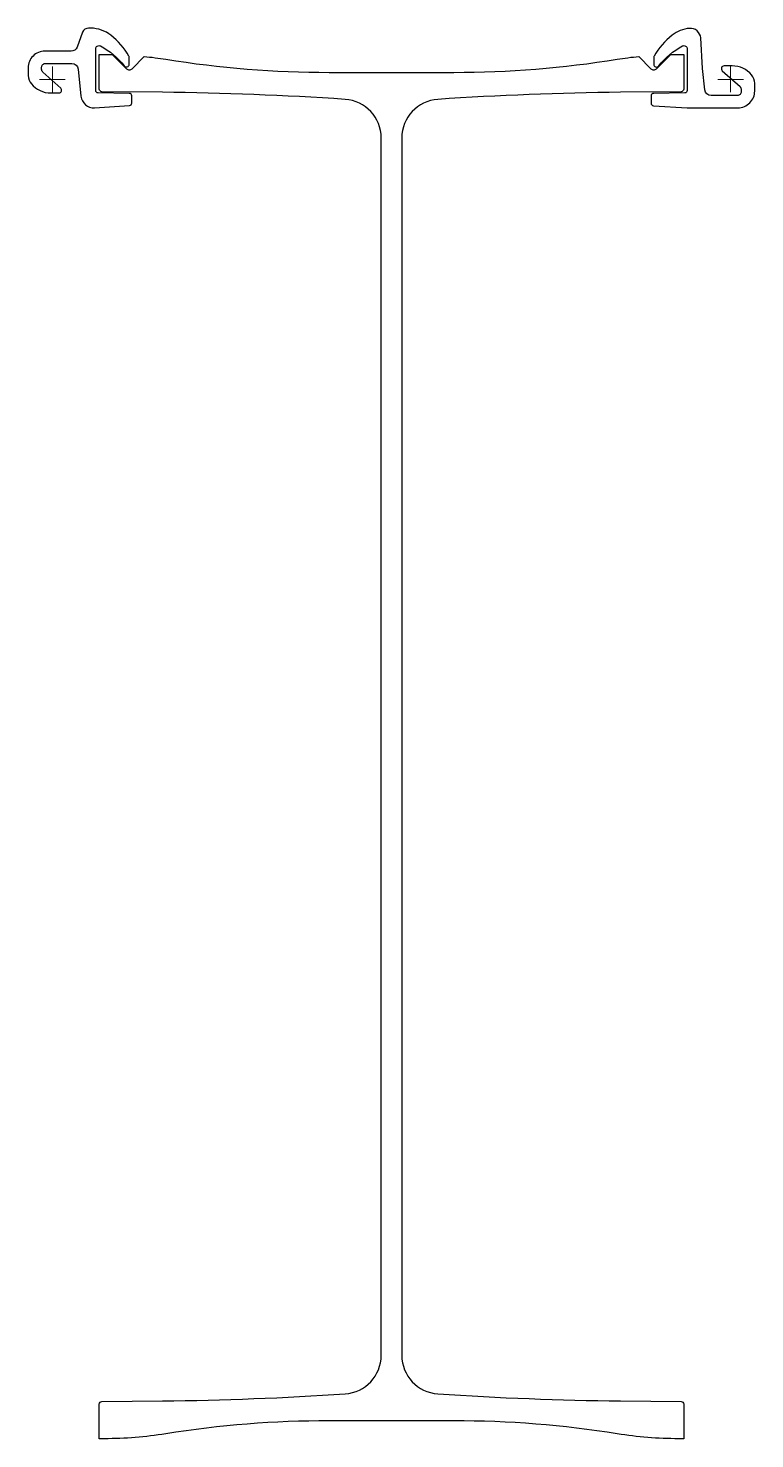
# Model space of a CAD drawing. Header units: millimetres. Extents: x -19 to 546, y -1056 to 40.
import ezdxf

# ---------------------------------------------------------------- set-up
doc = ezdxf.new("R2010")
doc.units = ezdxf.units.MM
doc.layers.get('0').update_dxf_attribs({"lineweight": 25})
doc.layers.add('ref', color=252, linetype='Continuous', lineweight=5)

msp = doc.modelspace()

# ---------------------------------------------------------------- linework, layer by layer
at = {"elevation": 0}
for points in [[(61.7, -12.8, 0.411079), (59.8, -10.8), (35.7, -10.5, -0.411079), (33.7, -8.5), (33.7, 23.8, -0.567914), (37.4, 26, -0.101503), (55.9, 10.5, 0.710366), (59.7, 11.8), (59.7, 17.2, 0.135195), (59.5, 18.2, 0.089428), (45.5, 34.3, 0.17076), (29.8, 39.8), (28.2, 39.8, 0.311359), (23.5, 36.6), (19.2, 25.2, -0.311359), (14.5, 22), (-5.8, 22, 0.414214), (-18.8, 9), (-18.8, 3, 0.17875), (-16.3, -3.5, 0.219232), (-1.2, -10.5), (5.1, -10.5, 0.687281), (6.5, -6.8), (-7.3, 5.6, -0.212557), (-8.3, 7.9), (-8.3, 9.5, -0.414214), (-5.3, 12.5), (15.1, 12.5, -0.385273), (20.1, 8), (22.2, -13, 0.402787), (32.8, -22), (59.9, -20.3, 0.396562), (61.7, -18.3)], [(545.7, -9), (545.7, -3, 0.17875), (543.3, 3.5, 0.219232), (528.2, 10.5), (521.9, 10.5, 0.687281), (520.5, 6.8), (534.3, -5.6, -0.212557), (535.2, -7.9), (535.2, -9.5, -0.414214), (532.2, -12.5), (511.9, -12.5, -0.385273), (506.9, -8), (505.2, 8.4), (503.7, 32.2, 0.41996), (495.1, 39.7, 0.149445), (481.5, 34.3, 0.089428), (467.5, 18.2, 0.135195), (467.2, 17.2), (467.2, 11.8, 0.710366), (471.1, 10.5, -0.101503), (489.6, 26, -0.567914), (493.2, 23.8), (493.2, -8.5, -0.411079), (491.3, -10.5), (467.2, -10.8, 0.411079), (465.2, -12.8), (465.2, -18.4, 0.396562), (467.1, -20.4), (493.2, -22), (532.7, -22, 0.414214)], [(36.5, -7.5), (36.5, 19.5), (40.5, 19.5, -0.005051), (46.6, 19.4), (57.6, 8.3, 0.414214), (61.9, 8.3), (71.4, 17.9, -0.014073), (88.1, 15.7, 0.039881), (215.1, 5.5), (311.9, 5.5, 0.039881), (438.9, 15.7, -0.014073), (455.6, 17.9), (465.1, 8.3, 0.414214), (469.4, 8.3), (480.4, 19.4, -0.005051), (486.5, 19.5), (490.5, 19.5), (490.5, -7.5, -0.411288), (488.5, -9.5), (441.5, -10, 0.014216), (299.5, -15.5, 0.394764), (271.5, -45.4), (271.5, -991, 0.394764), (299.5, -1020.9, 0.014216), (441.5, -1026.4), (488.5, -1026.9, -0.411288), (490.5, -1028.9), (490.5, -1055.8), (486.5, -1055.8, -0.039881), (438.9, -1052, 0.039881), (311.9, -1041.9), (215.1, -1041.9, 0.039881), (88.1, -1052, -0.039881), (40.5, -1055.8), (36.5, -1055.8), (36.5, -1028.9, -0.411288), (38.5, -1026.9), (85.5, -1026.4, 0.014216), (227.5, -1020.9, 0.394764), (255.5, -991), (255.5, -45.4, 0.394764), (227.5, -15.5, 0.014216), (85.5, -10), (38.5, -9.5, -0.411288)]]:
    msp.add_lwpolyline(points, format="xyb", close=True, dxfattribs=at)
at = {"layer": 'ref'}
for p, q in [((10, 0), (-10, 0)), ((0, -10), (0, 10)), ((517, 0), (537, 0)), ((527, 10), (527, -10))]:
    msp.add_line(p, q, dxfattribs=at)

doc.saveas('drawing.dxf')
